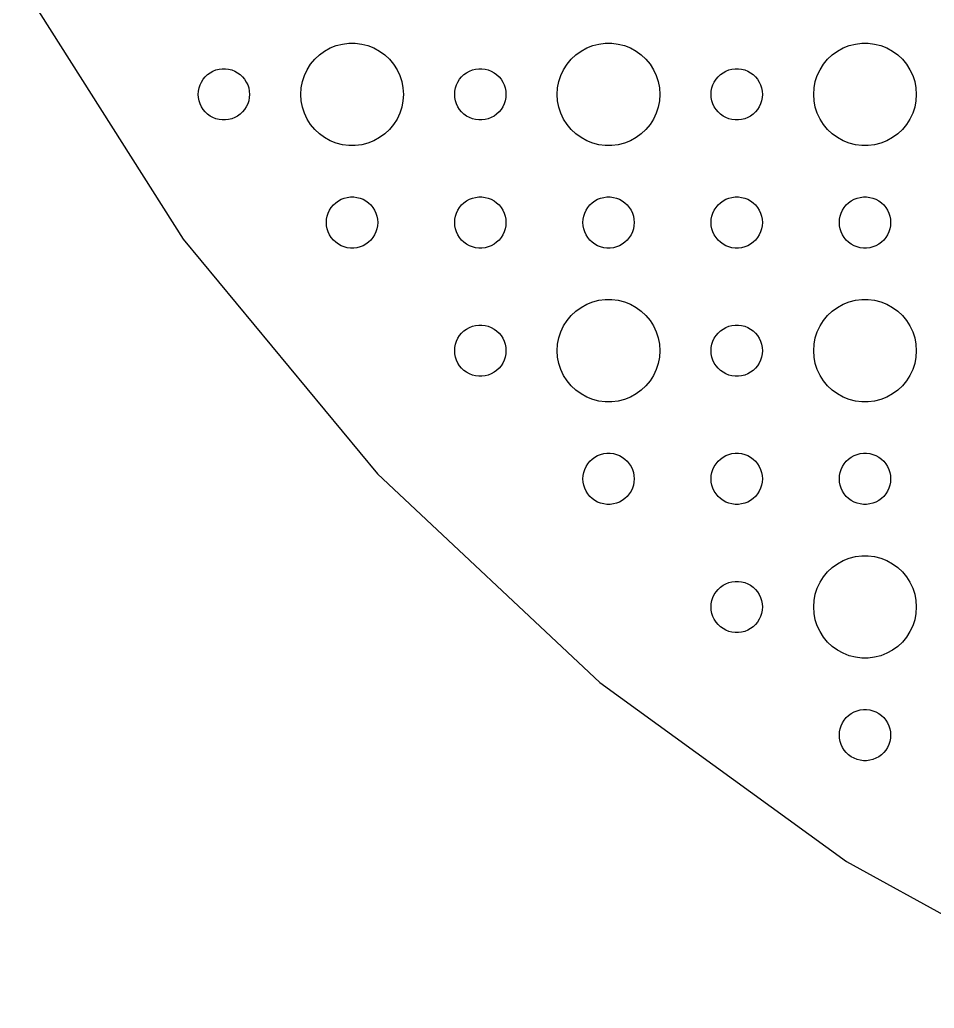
# Model space of a CAD drawing. Header units: metres. Extents: x -142 to 142, y -142 to 142.
# Drawn here: x -124.4 to -71, y -128.5 to -70.6 of the extents above; entities that cross this region are included whole.
import ezdxf

# ---------------------------------------------------------------- set-up
doc = ezdxf.new("R2010")
doc.units = ezdxf.units.M

msp = doc.modelspace()

# ---------------------------------------------------------------- linework, layer by layer
for p, q in [((-124.436, -68.409), (-114.88, -83.4655)), ((-106.607, -72.467), (-106.277, -72.2855)), ((-106.277, -72.2855), (-105.927, -72.1468)), ((-105.927, -72.1468), (-105.562, -72.0531)), ((-105.562, -72.0531), (-105.188, -72.0059)), ((-105.188, -72.0059), (-104.812, -72.0059)), ((-104.812, -72.0059), (-104.438, -72.0531)), ((-104.438, -72.0531), (-104.073, -72.1468)), ((-104.073, -72.1468), (-103.723, -72.2855)), ((-103.723, -72.2855), (-103.393, -72.467)), ((-91.6075, -72.467), (-91.2773, -72.2855)), ((-91.2773, -72.2855), (-90.927, -72.1468)), ((-90.927, -72.1468), (-90.5621, -72.0531)), ((-90.5621, -72.0531), (-90.1884, -72.0059)), ((-90.1884, -72.0059), (-89.8116, -72.0059)), ((-89.8116, -72.0059), (-89.4379, -72.0531)), ((-89.4379, -72.0531), (-89.073, -72.1468)), ((-89.073, -72.1468), (-88.7227, -72.2855)), ((-88.7227, -72.2855), (-88.3925, -72.467)), ((-76.6075, -72.467), (-76.2773, -72.2855)), ((-76.2773, -72.2855), (-75.927, -72.1468)), ((-75.927, -72.1468), (-75.5621, -72.0531)), ((-75.5621, -72.0531), (-75.1884, -72.0059)), ((-75.1884, -72.0059), (-74.8116, -72.0059)), ((-74.8116, -72.0059), (-74.4379, -72.0531)), ((-74.4379, -72.0531), (-74.073, -72.1468)), ((-74.073, -72.1468), (-73.7227, -72.2855)), ((-73.7227, -72.2855), (-73.3925, -72.467)), ((-107.187, -72.9464), (-106.912, -72.6885)), ((-106.912, -72.6885), (-106.607, -72.467)), ((-103.393, -72.467), (-103.088, -72.6885)), ((-103.088, -72.6885), (-102.813, -72.9464)), ((-92.1869, -72.9464), (-91.9123, -72.6885)), ((-91.9123, -72.6885), (-91.6075, -72.467)), ((-88.3925, -72.467), (-88.0877, -72.6885)), ((-88.0877, -72.6885), (-87.8131, -72.9464)), ((-77.1869, -72.9464), (-76.9123, -72.6885)), ((-76.9123, -72.6885), (-76.6075, -72.467)), ((-73.3925, -72.467), (-73.0877, -72.6885)), ((-73.0877, -72.6885), (-72.8131, -72.9464)), ((-107.629, -73.5547), (-107.427, -73.2366)), ((-107.427, -73.2366), (-107.187, -72.9464)), ((-102.813, -72.9464), (-102.573, -73.2366)), ((-102.573, -73.2366), (-102.371, -73.5547)), ((-92.6289, -73.5547), (-92.427, -73.2366)), ((-92.427, -73.2366), (-92.1869, -72.9464)), ((-87.8131, -72.9464), (-87.573, -73.2366)), ((-87.573, -73.2366), (-87.3711, -73.5547)), ((-77.6289, -73.5547), (-77.427, -73.2366)), ((-77.427, -73.2366), (-77.1869, -72.9464)), ((-72.8131, -72.9464), (-72.573, -73.2366)), ((-72.573, -73.2366), (-72.3711, -73.5547)), ((-113.714, -74.1183), (-113.593, -73.9732)), ((-113.593, -73.9732), (-113.456, -73.8442)), ((-113.456, -73.8442), (-113.304, -73.7335)), ((-113.304, -73.7335), (-113.139, -73.6428)), ((-113.139, -73.6428), (-112.964, -73.5734)), ((-112.964, -73.5734), (-112.781, -73.5266)), ((-112.781, -73.5266), (-112.594, -73.503)), ((-112.594, -73.503), (-112.406, -73.503)), ((-112.406, -73.503), (-112.219, -73.5266)), ((-112.219, -73.5266), (-112.036, -73.5734)), ((-112.036, -73.5734), (-111.861, -73.6428)), ((-111.861, -73.6428), (-111.696, -73.7335)), ((-111.696, -73.7335), (-111.544, -73.8442)), ((-111.544, -73.8442), (-111.407, -73.9732)), ((-111.407, -73.9732), (-111.286, -74.1183)), ((-107.906, -74.2539), (-107.789, -73.8956)), ((-107.789, -73.8956), (-107.629, -73.5547)), ((-102.371, -73.5547), (-102.211, -73.8956)), ((-102.211, -73.8956), (-102.094, -74.2539)), ((-98.7135, -74.1183), (-98.5934, -73.9732)), ((-98.5934, -73.9732), (-98.4561, -73.8442)), ((-98.4561, -73.8442), (-98.3037, -73.7335)), ((-98.3037, -73.7335), (-98.1387, -73.6428)), ((-98.1387, -73.6428), (-97.9635, -73.5734)), ((-97.9635, -73.5734), (-97.7811, -73.5266)), ((-97.7811, -73.5266), (-97.5942, -73.503)), ((-97.5942, -73.503), (-97.4058, -73.503)), ((-97.4058, -73.503), (-97.2189, -73.5266)), ((-97.2189, -73.5266), (-97.0365, -73.5734)), ((-97.0365, -73.5734), (-96.8613, -73.6428)), ((-96.8613, -73.6428), (-96.6963, -73.7335)), ((-96.6963, -73.7335), (-96.5439, -73.8442)), ((-96.5439, -73.8442), (-96.4065, -73.9732)), ((-96.4065, -73.9732), (-96.2865, -74.1183)), ((-92.9057, -74.2539), (-92.7893, -73.8956)), ((-92.7893, -73.8956), (-92.6289, -73.5547)), ((-87.3711, -73.5547), (-87.2107, -73.8956)), ((-87.2107, -73.8956), (-87.0943, -74.2539)), ((-83.7135, -74.1183), (-83.5934, -73.9732)), ((-83.5934, -73.9732), (-83.4561, -73.8442)), ((-83.4561, -73.8442), (-83.3037, -73.7335)), ((-83.3037, -73.7335), (-83.1387, -73.6428)), ((-83.1387, -73.6428), (-82.9635, -73.5734)), ((-82.9635, -73.5734), (-82.7811, -73.5266)), ((-82.7811, -73.5266), (-82.5942, -73.503)), ((-82.5942, -73.503), (-82.4058, -73.503)), ((-82.4058, -73.503), (-82.2189, -73.5266)), ((-82.2189, -73.5266), (-82.0365, -73.5734)), ((-82.0365, -73.5734), (-81.8613, -73.6428)), ((-81.8613, -73.6428), (-81.6963, -73.7335)), ((-81.6963, -73.7335), (-81.5439, -73.8442)), ((-81.5439, -73.8442), (-81.4065, -73.9732)), ((-81.4065, -73.9732), (-81.2865, -74.1183)), ((-77.9057, -74.2539), (-77.7893, -73.8956)), ((-77.7893, -73.8956), (-77.6289, -73.5547)), ((-72.3711, -73.5547), (-72.2107, -73.8956)), ((-72.2107, -73.8956), (-72.0943, -74.2539)), ((-113.988, -74.812), (-113.953, -74.627)), ((-113.953, -74.627), (-113.895, -74.4478)), ((-113.895, -74.4478), (-113.814, -74.2774)), ((-113.814, -74.2774), (-113.714, -74.1183)), ((-111.286, -74.1183), (-111.186, -74.2774)), ((-111.186, -74.2774), (-111.105, -74.4478)), ((-111.105, -74.4478), (-111.047, -74.627)), ((-111.047, -74.627), (-111.012, -74.812)), ((-108, -75), (-107.976, -74.624)), ((-107.976, -74.624), (-107.906, -74.2539)), ((-102.094, -74.2539), (-102.024, -74.624)), ((-102.024, -74.624), (-102, -75)), ((-98.9882, -74.812), (-98.9529, -74.627)), ((-98.9529, -74.627), (-98.8947, -74.4478)), ((-98.8947, -74.4478), (-98.8145, -74.2774)), ((-98.8145, -74.2774), (-98.7135, -74.1183)), ((-96.2865, -74.1183), (-96.1855, -74.2774)), ((-96.1855, -74.2774), (-96.1053, -74.4478)), ((-96.1053, -74.4478), (-96.0471, -74.627)), ((-96.0471, -74.627), (-96.0118, -74.812)), ((-93, -75), (-92.9763, -74.624)), ((-92.9763, -74.624), (-92.9057, -74.2539)), ((-87.0943, -74.2539), (-87.0237, -74.624)), ((-87.0237, -74.624), (-87, -75)), ((-83.9882, -74.812), (-83.9529, -74.627)), ((-83.9529, -74.627), (-83.8947, -74.4478)), ((-83.8947, -74.4478), (-83.8145, -74.2774)), ((-83.8145, -74.2774), (-83.7135, -74.1183)), ((-81.2865, -74.1183), (-81.1855, -74.2774)), ((-81.1855, -74.2774), (-81.1053, -74.4478)), ((-81.1053, -74.4478), (-81.0471, -74.627)), ((-81.0471, -74.627), (-81.0118, -74.812)), ((-78, -75), (-77.9763, -74.624)), ((-77.9763, -74.624), (-77.9057, -74.2539)), ((-72.0943, -74.2539), (-72.0237, -74.624)), ((-72.0237, -74.624), (-72, -75)), ((-114, -75), (-113.988, -74.812)), ((-113.988, -75.188), (-114, -75)), ((-113.953, -75.373), (-113.988, -75.188)), ((-111.012, -75.188), (-111.047, -75.373)), ((-111.012, -74.812), (-111, -75)), ((-111, -75), (-111.012, -75.188)), ((-107.976, -75.376), (-108, -75)), ((-102, -75), (-102.024, -75.376)), ((-99, -75), (-98.9882, -74.812)), ((-98.9882, -75.188), (-99, -75)), ((-98.9529, -75.373), (-98.9882, -75.188)), ((-96.0118, -75.188), (-96.0471, -75.373)), ((-96.0118, -74.812), (-96, -75)), ((-96, -75), (-96.0118, -75.188)), ((-92.9763, -75.376), (-93, -75)), ((-87, -75), (-87.0237, -75.376)), ((-84, -75), (-83.9882, -74.812)), ((-83.9882, -75.188), (-84, -75)), ((-83.9529, -75.373), (-83.9882, -75.188)), ((-81.0118, -75.188), (-81.0471, -75.373)), ((-81.0118, -74.812), (-81, -75)), ((-81, -75), (-81.0118, -75.188)), ((-77.9763, -75.376), (-78, -75)), ((-72, -75), (-72.0237, -75.376)), ((-113.895, -75.5522), (-113.953, -75.373)), ((-113.814, -75.7226), (-113.895, -75.5522)), ((-113.714, -75.8817), (-113.814, -75.7226)), ((-111.186, -75.7226), (-111.286, -75.8817)), ((-111.105, -75.5522), (-111.186, -75.7226)), ((-111.047, -75.373), (-111.105, -75.5522)), ((-107.906, -75.7461), (-107.976, -75.376)), ((-107.789, -76.1044), (-107.906, -75.7461)), ((-102.094, -75.7461), (-102.211, -76.1044)), ((-102.024, -75.376), (-102.094, -75.7461)), ((-98.8947, -75.5522), (-98.9529, -75.373)), ((-98.8145, -75.7226), (-98.8947, -75.5522)), ((-98.7135, -75.8817), (-98.8145, -75.7226)), ((-96.1855, -75.7226), (-96.2865, -75.8817)), ((-96.1053, -75.5522), (-96.1855, -75.7226)), ((-96.0471, -75.373), (-96.1053, -75.5522)), ((-92.9057, -75.7461), (-92.9763, -75.376)), ((-92.7893, -76.1044), (-92.9057, -75.7461)), ((-87.0943, -75.7461), (-87.2107, -76.1044)), ((-87.0237, -75.376), (-87.0943, -75.7461)), ((-83.8947, -75.5522), (-83.9529, -75.373)), ((-83.8145, -75.7226), (-83.8947, -75.5522)), ((-83.7135, -75.8817), (-83.8145, -75.7226)), ((-81.1855, -75.7226), (-81.2865, -75.8817)), ((-81.1053, -75.5522), (-81.1855, -75.7226)), ((-81.0471, -75.373), (-81.1053, -75.5522)), ((-77.9057, -75.7461), (-77.9763, -75.376)), ((-77.7893, -76.1044), (-77.9057, -75.7461)), ((-72.0943, -75.7461), (-72.2107, -76.1044)), ((-72.0237, -75.376), (-72.0943, -75.7461)), ((-113.593, -76.0268), (-113.714, -75.8817)), ((-113.456, -76.1558), (-113.593, -76.0268)), ((-113.304, -76.2665), (-113.456, -76.1558)), ((-113.139, -76.3572), (-113.304, -76.2665)), ((-112.964, -76.4266), (-113.139, -76.3572)), ((-111.861, -76.3572), (-112.036, -76.4266)), ((-111.696, -76.2665), (-111.861, -76.3572)), ((-111.544, -76.1558), (-111.696, -76.2665)), ((-111.407, -76.0268), (-111.544, -76.1558)), ((-111.286, -75.8817), (-111.407, -76.0268)), ((-107.629, -76.4453), (-107.789, -76.1044)), ((-102.211, -76.1044), (-102.371, -76.4453)), ((-98.5934, -76.0268), (-98.7135, -75.8817)), ((-98.4561, -76.1558), (-98.5934, -76.0268)), ((-98.3037, -76.2665), (-98.4561, -76.1558)), ((-98.1387, -76.3572), (-98.3037, -76.2665)), ((-97.9635, -76.4266), (-98.1387, -76.3572)), ((-96.8613, -76.3572), (-97.0365, -76.4266)), ((-96.6963, -76.2665), (-96.8613, -76.3572)), ((-96.5439, -76.1558), (-96.6963, -76.2665)), ((-96.4065, -76.0268), (-96.5439, -76.1558)), ((-96.2865, -75.8817), (-96.4065, -76.0268)), ((-92.6289, -76.4453), (-92.7893, -76.1044)), ((-87.2107, -76.1044), (-87.3711, -76.4453)), ((-83.5934, -76.0268), (-83.7135, -75.8817)), ((-83.4561, -76.1558), (-83.5934, -76.0268)), ((-83.3037, -76.2665), (-83.4561, -76.1558)), ((-83.1387, -76.3572), (-83.3037, -76.2665)), ((-82.9635, -76.4266), (-83.1387, -76.3572)), ((-81.8613, -76.3572), (-82.0365, -76.4266)), ((-81.6963, -76.2665), (-81.8613, -76.3572)), ((-81.5439, -76.1558), (-81.6963, -76.2665)), ((-81.4065, -76.0268), (-81.5439, -76.1558)), ((-81.2865, -75.8817), (-81.4065, -76.0268)), ((-77.6289, -76.4453), (-77.7893, -76.1044)), ((-72.2107, -76.1044), (-72.3711, -76.4453)), ((-112.781, -76.4734), (-112.964, -76.4266)), ((-112.594, -76.497), (-112.781, -76.4734)), ((-112.406, -76.497), (-112.594, -76.497)), ((-112.219, -76.4734), (-112.406, -76.497)), ((-112.036, -76.4266), (-112.219, -76.4734)), ((-107.427, -76.7634), (-107.629, -76.4453)), ((-107.187, -77.0536), (-107.427, -76.7634)), ((-102.573, -76.7634), (-102.813, -77.0536)), ((-102.371, -76.4453), (-102.573, -76.7634)), ((-97.7811, -76.4734), (-97.9635, -76.4266)), ((-97.5942, -76.497), (-97.7811, -76.4734)), ((-97.4058, -76.497), (-97.5942, -76.497)), ((-97.2189, -76.4734), (-97.4058, -76.497)), ((-97.0365, -76.4266), (-97.2189, -76.4734)), ((-92.427, -76.7634), (-92.6289, -76.4453)), ((-92.1869, -77.0536), (-92.427, -76.7634)), ((-87.573, -76.7634), (-87.8131, -77.0536)), ((-87.3711, -76.4453), (-87.573, -76.7634)), ((-82.7811, -76.4734), (-82.9635, -76.4266)), ((-82.5942, -76.497), (-82.7811, -76.4734)), ((-82.4058, -76.497), (-82.5942, -76.497)), ((-82.2189, -76.4734), (-82.4058, -76.497)), ((-82.0365, -76.4266), (-82.2189, -76.4734)), ((-77.427, -76.7634), (-77.6289, -76.4453)), ((-77.1869, -77.0536), (-77.427, -76.7634)), ((-72.573, -76.7634), (-72.8131, -77.0536)), ((-72.3711, -76.4453), (-72.573, -76.7634)), ((-106.912, -77.3115), (-107.187, -77.0536)), ((-106.607, -77.533), (-106.912, -77.3115)), ((-103.088, -77.3115), (-103.393, -77.533)), ((-102.813, -77.0536), (-103.088, -77.3115)), ((-91.9123, -77.3115), (-92.1869, -77.0536)), ((-91.6075, -77.533), (-91.9123, -77.3115)), ((-88.0877, -77.3115), (-88.3925, -77.533)), ((-87.8131, -77.0536), (-88.0877, -77.3115)), ((-76.9123, -77.3115), (-77.1869, -77.0536)), ((-76.6075, -77.533), (-76.9123, -77.3115)), ((-73.0877, -77.3115), (-73.3925, -77.533)), ((-72.8131, -77.0536), (-73.0877, -77.3115)), ((-106.277, -77.7145), (-106.607, -77.533)), ((-105.927, -77.8532), (-106.277, -77.7145)), ((-105.562, -77.9469), (-105.927, -77.8532)), ((-105.188, -77.9941), (-105.562, -77.9469)), ((-104.812, -77.9941), (-105.188, -77.9941)), ((-104.438, -77.9469), (-104.812, -77.9941)), ((-104.073, -77.8532), (-104.438, -77.9469)), ((-103.723, -77.7145), (-104.073, -77.8532)), ((-103.393, -77.533), (-103.723, -77.7145)), ((-91.2773, -77.7145), (-91.6075, -77.533)), ((-90.927, -77.8532), (-91.2773, -77.7145)), ((-90.5621, -77.9469), (-90.927, -77.8532)), ((-90.1884, -77.9941), (-90.5621, -77.9469)), ((-89.8116, -77.9941), (-90.1884, -77.9941)), ((-89.4379, -77.9469), (-89.8116, -77.9941)), ((-89.073, -77.8532), (-89.4379, -77.9469)), ((-88.7227, -77.7145), (-89.073, -77.8532)), ((-88.3925, -77.533), (-88.7227, -77.7145)), ((-76.2773, -77.7145), (-76.6075, -77.533)), ((-75.927, -77.8532), (-76.2773, -77.7145)), ((-75.5621, -77.9469), (-75.927, -77.8532)), ((-75.1884, -77.9941), (-75.5621, -77.9469)), ((-74.8116, -77.9941), (-75.1884, -77.9941)), ((-74.4379, -77.9469), (-74.8116, -77.9941)), ((-74.073, -77.8532), (-74.4379, -77.9469)), ((-73.7227, -77.7145), (-74.073, -77.8532)), ((-73.3925, -77.533), (-73.7227, -77.7145)), ((-106.214, -81.6183), (-106.093, -81.4732)), ((-106.093, -81.4732), (-105.956, -81.3442)), ((-105.956, -81.3442), (-105.804, -81.2335)), ((-105.804, -81.2335), (-105.639, -81.1428)), ((-105.639, -81.1428), (-105.464, -81.0734)), ((-105.464, -81.0734), (-105.281, -81.0266)), ((-105.281, -81.0266), (-105.094, -81.003)), ((-105.094, -81.003), (-104.906, -81.003)), ((-104.906, -81.003), (-104.719, -81.0266)), ((-104.719, -81.0266), (-104.536, -81.0734)), ((-104.536, -81.0734), (-104.361, -81.1428)), ((-104.361, -81.1428), (-104.196, -81.2335)), ((-104.196, -81.2335), (-104.044, -81.3442)), ((-104.044, -81.3442), (-103.907, -81.4732)), ((-103.907, -81.4732), (-103.786, -81.6183)), ((-98.7135, -81.6183), (-98.5934, -81.4732)), ((-98.5934, -81.4732), (-98.4561, -81.3442)), ((-98.4561, -81.3442), (-98.3037, -81.2335)), ((-98.3037, -81.2335), (-98.1387, -81.1428)), ((-98.1387, -81.1428), (-97.9635, -81.0734)), ((-97.9635, -81.0734), (-97.7811, -81.0266)), ((-97.7811, -81.0266), (-97.5942, -81.003)), ((-97.5942, -81.003), (-97.4058, -81.003)), ((-97.4058, -81.003), (-97.2189, -81.0266)), ((-97.2189, -81.0266), (-97.0365, -81.0734)), ((-97.0365, -81.0734), (-96.8613, -81.1428)), ((-96.8613, -81.1428), (-96.6963, -81.2335)), ((-96.6963, -81.2335), (-96.5439, -81.3442)), ((-96.5439, -81.3442), (-96.4065, -81.4732)), ((-96.4065, -81.4732), (-96.2865, -81.6183)), ((-91.2135, -81.6183), (-91.0934, -81.4732)), ((-91.0934, -81.4732), (-90.9561, -81.3442)), ((-90.9561, -81.3442), (-90.8037, -81.2335)), ((-90.8037, -81.2335), (-90.6387, -81.1428)), ((-90.6387, -81.1428), (-90.4635, -81.0734)), ((-90.4635, -81.0734), (-90.2811, -81.0266)), ((-90.2811, -81.0266), (-90.0942, -81.003)), ((-90.0942, -81.003), (-89.9058, -81.003)), ((-89.9058, -81.003), (-89.7189, -81.0266)), ((-89.7189, -81.0266), (-89.5365, -81.0734)), ((-89.5365, -81.0734), (-89.3613, -81.1428)), ((-89.3613, -81.1428), (-89.1963, -81.2335)), ((-89.1963, -81.2335), (-89.0439, -81.3442)), ((-89.0439, -81.3442), (-88.9065, -81.4732)), ((-88.9065, -81.4732), (-88.7865, -81.6183)), ((-83.7135, -81.6183), (-83.5934, -81.4732)), ((-83.5934, -81.4732), (-83.4561, -81.3442)), ((-83.4561, -81.3442), (-83.3037, -81.2335)), ((-83.3037, -81.2335), (-83.1387, -81.1428)), ((-83.1387, -81.1428), (-82.9635, -81.0734)), ((-82.9635, -81.0734), (-82.7811, -81.0266)), ((-82.7811, -81.0266), (-82.5942, -81.003)), ((-82.5942, -81.003), (-82.4058, -81.003)), ((-82.4058, -81.003), (-82.2189, -81.0266)), ((-82.2189, -81.0266), (-82.0365, -81.0734)), ((-82.0365, -81.0734), (-81.8613, -81.1428)), ((-81.8613, -81.1428), (-81.6963, -81.2335)), ((-81.6963, -81.2335), (-81.5439, -81.3442)), ((-81.5439, -81.3442), (-81.4065, -81.4732)), ((-81.4065, -81.4732), (-81.2865, -81.6183)), ((-76.2135, -81.6183), (-76.0934, -81.4732)), ((-76.0934, -81.4732), (-75.9561, -81.3442)), ((-75.9561, -81.3442), (-75.8037, -81.2335)), ((-75.8037, -81.2335), (-75.6387, -81.1428)), ((-75.6387, -81.1428), (-75.4635, -81.0734)), ((-75.4635, -81.0734), (-75.2811, -81.0266)), ((-75.2811, -81.0266), (-75.0942, -81.003)), ((-75.0942, -81.003), (-74.9058, -81.003)), ((-74.9058, -81.003), (-74.7189, -81.0266)), ((-74.7189, -81.0266), (-74.5365, -81.0734)), ((-74.5365, -81.0734), (-74.3613, -81.1428)), ((-74.3613, -81.1428), (-74.1963, -81.2335)), ((-74.1963, -81.2335), (-74.0439, -81.3442)), ((-74.0439, -81.3442), (-73.9065, -81.4732)), ((-73.9065, -81.4732), (-73.7865, -81.6183)), ((-106.488, -82.312), (-106.453, -82.127)), ((-106.453, -82.127), (-106.395, -81.9478)), ((-106.395, -81.9478), (-106.314, -81.7774)), ((-106.314, -81.7774), (-106.214, -81.6183)), ((-103.786, -81.6183), (-103.686, -81.7774)), ((-103.686, -81.7774), (-103.605, -81.9478)), ((-103.605, -81.9478), (-103.547, -82.127)), ((-103.547, -82.127), (-103.512, -82.312)), ((-98.9882, -82.312), (-98.9529, -82.127)), ((-98.9529, -82.127), (-98.8947, -81.9478)), ((-98.8947, -81.9478), (-98.8145, -81.7774)), ((-98.8145, -81.7774), (-98.7135, -81.6183)), ((-96.2865, -81.6183), (-96.1855, -81.7774)), ((-96.1855, -81.7774), (-96.1053, -81.9478)), ((-96.1053, -81.9478), (-96.0471, -82.127)), ((-96.0471, -82.127), (-96.0118, -82.312)), ((-91.4882, -82.312), (-91.4529, -82.127)), ((-91.4529, -82.127), (-91.3947, -81.9478)), ((-91.3947, -81.9478), (-91.3145, -81.7774)), ((-91.3145, -81.7774), (-91.2135, -81.6183)), ((-88.7865, -81.6183), (-88.6855, -81.7774)), ((-88.6855, -81.7774), (-88.6053, -81.9478)), ((-88.6053, -81.9478), (-88.5471, -82.127)), ((-88.5471, -82.127), (-88.5118, -82.312)), ((-83.9882, -82.312), (-83.9529, -82.127)), ((-83.9529, -82.127), (-83.8947, -81.9478)), ((-83.8947, -81.9478), (-83.8145, -81.7774)), ((-83.8145, -81.7774), (-83.7135, -81.6183)), ((-81.2865, -81.6183), (-81.1855, -81.7774)), ((-81.1855, -81.7774), (-81.1053, -81.9478)), ((-81.1053, -81.9478), (-81.0471, -82.127)), ((-81.0471, -82.127), (-81.0118, -82.312)), ((-76.4882, -82.312), (-76.4529, -82.127)), ((-76.4529, -82.127), (-76.3947, -81.9478)), ((-76.3947, -81.9478), (-76.3145, -81.7774)), ((-76.3145, -81.7774), (-76.2135, -81.6183)), ((-73.7865, -81.6183), (-73.6855, -81.7774)), ((-73.6855, -81.7774), (-73.6053, -81.9478)), ((-73.6053, -81.9478), (-73.5471, -82.127)), ((-73.5471, -82.127), (-73.5118, -82.312)), ((-106.5, -82.5), (-106.488, -82.312)), ((-106.488, -82.688), (-106.5, -82.5)), ((-106.453, -82.873), (-106.488, -82.688)), ((-103.512, -82.688), (-103.547, -82.873)), ((-103.512, -82.312), (-103.5, -82.5)), ((-103.5, -82.5), (-103.512, -82.688)), ((-99, -82.5), (-98.9882, -82.312)), ((-98.9882, -82.688), (-99, -82.5)), ((-98.9529, -82.873), (-98.9882, -82.688)), ((-96.0118, -82.688), (-96.0471, -82.873)), ((-96.0118, -82.312), (-96, -82.5)), ((-96, -82.5), (-96.0118, -82.688)), ((-91.5, -82.5), (-91.4882, -82.312)), ((-91.4882, -82.688), (-91.5, -82.5)), ((-91.4529, -82.873), (-91.4882, -82.688)), ((-88.5118, -82.688), (-88.5471, -82.873)), ((-88.5118, -82.312), (-88.5, -82.5)), ((-88.5, -82.5), (-88.5118, -82.688)), ((-84, -82.5), (-83.9882, -82.312)), ((-83.9882, -82.688), (-84, -82.5)), ((-83.9529, -82.873), (-83.9882, -82.688)), ((-81.0118, -82.688), (-81.0471, -82.873)), ((-81.0118, -82.312), (-81, -82.5)), ((-81, -82.5), (-81.0118, -82.688)), ((-76.5, -82.5), (-76.4882, -82.312)), ((-76.4882, -82.688), (-76.5, -82.5)), ((-76.4529, -82.873), (-76.4882, -82.688)), ((-73.5118, -82.688), (-73.5471, -82.873)), ((-73.5118, -82.312), (-73.5, -82.5)), ((-73.5, -82.5), (-73.5118, -82.688)), ((-106.395, -83.0522), (-106.453, -82.873)), ((-106.314, -83.2226), (-106.395, -83.0522)), ((-106.214, -83.3817), (-106.314, -83.2226)), ((-103.686, -83.2226), (-103.786, -83.3817)), ((-103.605, -83.0522), (-103.686, -83.2226)), ((-103.547, -82.873), (-103.605, -83.0522)), ((-98.8947, -83.0522), (-98.9529, -82.873)), ((-98.8145, -83.2226), (-98.8947, -83.0522)), ((-98.7135, -83.3817), (-98.8145, -83.2226)), ((-96.1855, -83.2226), (-96.2865, -83.3817)), ((-96.1053, -83.0522), (-96.1855, -83.2226)), ((-96.0471, -82.873), (-96.1053, -83.0522)), ((-91.3947, -83.0522), (-91.4529, -82.873)), ((-91.3145, -83.2226), (-91.3947, -83.0522)), ((-91.2135, -83.3817), (-91.3145, -83.2226)), ((-88.6855, -83.2226), (-88.7865, -83.3817)), ((-88.6053, -83.0522), (-88.6855, -83.2226)), ((-88.5471, -82.873), (-88.6053, -83.0522)), ((-83.8947, -83.0522), (-83.9529, -82.873)), ((-83.8145, -83.2226), (-83.8947, -83.0522)), ((-83.7135, -83.3817), (-83.8145, -83.2226)), ((-81.1855, -83.2226), (-81.2865, -83.3817)), ((-81.1053, -83.0522), (-81.1855, -83.2226)), ((-81.0471, -82.873), (-81.1053, -83.0522)), ((-76.3947, -83.0522), (-76.4529, -82.873)), ((-76.3145, -83.2226), (-76.3947, -83.0522)), ((-76.2135, -83.3817), (-76.3145, -83.2226)), ((-73.6855, -83.2226), (-73.7865, -83.3817)), ((-73.6053, -83.0522), (-73.6855, -83.2226)), ((-73.5471, -82.873), (-73.6053, -83.0522)), ((-114.88, -83.4655), (-103.514, -97.2057)), ((-106.093, -83.5268), (-106.214, -83.3817)), ((-105.956, -83.6558), (-106.093, -83.5268)), ((-105.804, -83.7665), (-105.956, -83.6558)), ((-105.639, -83.8572), (-105.804, -83.7665)), ((-105.464, -83.9266), (-105.639, -83.8572)), ((-104.361, -83.8572), (-104.536, -83.9266)), ((-104.196, -83.7665), (-104.361, -83.8572)), ((-104.044, -83.6558), (-104.196, -83.7665)), ((-103.907, -83.5268), (-104.044, -83.6558)), ((-103.786, -83.3817), (-103.907, -83.5268)), ((-98.5934, -83.5268), (-98.7135, -83.3817)), ((-98.4561, -83.6558), (-98.5934, -83.5268)), ((-98.3037, -83.7665), (-98.4561, -83.6558)), ((-98.1387, -83.8572), (-98.3037, -83.7665)), ((-97.9635, -83.9266), (-98.1387, -83.8572)), ((-96.8613, -83.8572), (-97.0365, -83.9266)), ((-96.6963, -83.7665), (-96.8613, -83.8572)), ((-96.5439, -83.6558), (-96.6963, -83.7665)), ((-96.4065, -83.5268), (-96.5439, -83.6558)), ((-96.2865, -83.3817), (-96.4065, -83.5268)), ((-91.0934, -83.5268), (-91.2135, -83.3817)), ((-90.9561, -83.6558), (-91.0934, -83.5268)), ((-90.8037, -83.7665), (-90.9561, -83.6558)), ((-90.6387, -83.8572), (-90.8037, -83.7665)), ((-90.4635, -83.9266), (-90.6387, -83.8572)), ((-89.3613, -83.8572), (-89.5365, -83.9266)), ((-89.1963, -83.7665), (-89.3613, -83.8572)), ((-89.0439, -83.6558), (-89.1963, -83.7665)), ((-88.9065, -83.5268), (-89.0439, -83.6558)), ((-88.7865, -83.3817), (-88.9065, -83.5268)), ((-83.5934, -83.5268), (-83.7135, -83.3817)), ((-83.4561, -83.6558), (-83.5934, -83.5268)), ((-83.3037, -83.7665), (-83.4561, -83.6558)), ((-83.1387, -83.8572), (-83.3037, -83.7665)), ((-82.9635, -83.9266), (-83.1387, -83.8572)), ((-81.8613, -83.8572), (-82.0365, -83.9266)), ((-81.6963, -83.7665), (-81.8613, -83.8572)), ((-81.5439, -83.6558), (-81.6963, -83.7665)), ((-81.4065, -83.5268), (-81.5439, -83.6558)), ((-81.2865, -83.3817), (-81.4065, -83.5268)), ((-76.0934, -83.5268), (-76.2135, -83.3817)), ((-75.9561, -83.6558), (-76.0934, -83.5268)), ((-75.8037, -83.7665), (-75.9561, -83.6558)), ((-75.6387, -83.8572), (-75.8037, -83.7665)), ((-75.4635, -83.9266), (-75.6387, -83.8572)), ((-74.3613, -83.8572), (-74.5365, -83.9266)), ((-74.1963, -83.7665), (-74.3613, -83.8572)), ((-74.0439, -83.6558), (-74.1963, -83.7665)), ((-73.9065, -83.5268), (-74.0439, -83.6558)), ((-73.7865, -83.3817), (-73.9065, -83.5268)), ((-105.281, -83.9734), (-105.464, -83.9266)), ((-105.094, -83.997), (-105.281, -83.9734)), ((-104.906, -83.997), (-105.094, -83.997)), ((-104.719, -83.9734), (-104.906, -83.997)), ((-104.536, -83.9266), (-104.719, -83.9734)), ((-97.7811, -83.9734), (-97.9635, -83.9266)), ((-97.5942, -83.997), (-97.7811, -83.9734)), ((-97.4058, -83.997), (-97.5942, -83.997)), ((-97.2189, -83.9734), (-97.4058, -83.997)), ((-97.0365, -83.9266), (-97.2189, -83.9734)), ((-90.2811, -83.9734), (-90.4635, -83.9266)), ((-90.0942, -83.997), (-90.2811, -83.9734)), ((-89.9058, -83.997), (-90.0942, -83.997)), ((-89.7189, -83.9734), (-89.9058, -83.997)), ((-89.5365, -83.9266), (-89.7189, -83.9734)), ((-82.7811, -83.9734), (-82.9635, -83.9266)), ((-82.5942, -83.997), (-82.7811, -83.9734)), ((-82.4058, -83.997), (-82.5942, -83.997)), ((-82.2189, -83.9734), (-82.4058, -83.997)), ((-82.0365, -83.9266), (-82.2189, -83.9734)), ((-75.2811, -83.9734), (-75.4635, -83.9266)), ((-75.0942, -83.997), (-75.2811, -83.9734)), ((-74.9058, -83.997), (-75.0942, -83.997)), ((-74.7189, -83.9734), (-74.9058, -83.997)), ((-74.5365, -83.9266), (-74.7189, -83.9734)), ((-91.6075, -87.467), (-91.2773, -87.2855)), ((-91.2773, -87.2855), (-90.927, -87.1468)), ((-90.927, -87.1468), (-90.5621, -87.0531)), ((-90.5621, -87.0531), (-90.1884, -87.0059)), ((-90.1884, -87.0059), (-89.8116, -87.0059)), ((-89.8116, -87.0059), (-89.4379, -87.0531)), ((-89.4379, -87.0531), (-89.073, -87.1468)), ((-89.073, -87.1468), (-88.7227, -87.2855)), ((-88.7227, -87.2855), (-88.3925, -87.467)), ((-76.6075, -87.467), (-76.2773, -87.2855)), ((-76.2773, -87.2855), (-75.927, -87.1468)), ((-75.927, -87.1468), (-75.5621, -87.0531)), ((-75.5621, -87.0531), (-75.1884, -87.0059)), ((-75.1884, -87.0059), (-74.8116, -87.0059)), ((-74.8116, -87.0059), (-74.4379, -87.0531)), ((-74.4379, -87.0531), (-74.073, -87.1468)), ((-74.073, -87.1468), (-73.7227, -87.2855)), ((-73.7227, -87.2855), (-73.3925, -87.467)), ((-92.1869, -87.9464), (-91.9123, -87.6885)), ((-91.9123, -87.6885), (-91.6075, -87.467)), ((-88.3925, -87.467), (-88.0877, -87.6885)), ((-88.0877, -87.6885), (-87.8131, -87.9464)), ((-77.1869, -87.9464), (-76.9123, -87.6885)), ((-76.9123, -87.6885), (-76.6075, -87.467)), ((-73.3925, -87.467), (-73.0877, -87.6885)), ((-73.0877, -87.6885), (-72.8131, -87.9464)), ((-97.7811, -88.5266), (-97.5942, -88.503)), ((-97.5942, -88.503), (-97.4058, -88.503)), ((-97.4058, -88.503), (-97.2189, -88.5266)), ((-92.6289, -88.5547), (-92.427, -88.2366)), ((-92.427, -88.2366), (-92.1869, -87.9464)), ((-87.8131, -87.9464), (-87.573, -88.2366)), ((-87.573, -88.2366), (-87.3711, -88.5547)), ((-82.7811, -88.5266), (-82.5942, -88.503)), ((-82.5942, -88.503), (-82.4058, -88.503)), ((-82.4058, -88.503), (-82.2189, -88.5266)), ((-77.6289, -88.5547), (-77.427, -88.2366)), ((-77.427, -88.2366), (-77.1869, -87.9464)), ((-72.8131, -87.9464), (-72.573, -88.2366)), ((-72.573, -88.2366), (-72.3711, -88.5547)), ((-98.7135, -89.1183), (-98.5934, -88.9732)), ((-98.5934, -88.9732), (-98.4561, -88.8442)), ((-98.4561, -88.8442), (-98.3037, -88.7335)), ((-98.3037, -88.7335), (-98.1387, -88.6428)), ((-98.1387, -88.6428), (-97.9635, -88.5734)), ((-97.9635, -88.5734), (-97.7811, -88.5266)), ((-97.2189, -88.5266), (-97.0365, -88.5734)), ((-97.0365, -88.5734), (-96.8613, -88.6428)), ((-96.8613, -88.6428), (-96.6963, -88.7335)), ((-96.6963, -88.7335), (-96.5439, -88.8442)), ((-96.5439, -88.8442), (-96.4065, -88.9732)), ((-96.4065, -88.9732), (-96.2865, -89.1183)), ((-92.9057, -89.2539), (-92.7893, -88.8956)), ((-92.7893, -88.8956), (-92.6289, -88.5547)), ((-87.3711, -88.5547), (-87.2107, -88.8956)), ((-87.2107, -88.8956), (-87.0943, -89.2539)), ((-83.7135, -89.1183), (-83.5934, -88.9732)), ((-83.5934, -88.9732), (-83.4561, -88.8442)), ((-83.4561, -88.8442), (-83.3037, -88.7335)), ((-83.3037, -88.7335), (-83.1387, -88.6428)), ((-83.1387, -88.6428), (-82.9635, -88.5734)), ((-82.9635, -88.5734), (-82.7811, -88.5266)), ((-82.2189, -88.5266), (-82.0365, -88.5734)), ((-82.0365, -88.5734), (-81.8613, -88.6428)), ((-81.8613, -88.6428), (-81.6963, -88.7335)), ((-81.6963, -88.7335), (-81.5439, -88.8442)), ((-81.5439, -88.8442), (-81.4065, -88.9732)), ((-81.4065, -88.9732), (-81.2865, -89.1183)), ((-77.9057, -89.2539), (-77.7893, -88.8956)), ((-77.7893, -88.8956), (-77.6289, -88.5547)), ((-72.3711, -88.5547), (-72.2107, -88.8956)), ((-72.2107, -88.8956), (-72.0943, -89.2539)), ((-98.9882, -89.812), (-98.9529, -89.627)), ((-98.9529, -89.627), (-98.8947, -89.4478)), ((-98.8947, -89.4478), (-98.8145, -89.2774)), ((-98.8145, -89.2774), (-98.7135, -89.1183)), ((-96.2865, -89.1183), (-96.1855, -89.2774)), ((-96.1855, -89.2774), (-96.1053, -89.4478)), ((-96.1053, -89.4478), (-96.0471, -89.627)), ((-96.0471, -89.627), (-96.0118, -89.812)), ((-93, -90), (-92.9763, -89.624)), ((-92.9763, -89.624), (-92.9057, -89.2539)), ((-87.0943, -89.2539), (-87.0237, -89.624)), ((-87.0237, -89.624), (-87, -90)), ((-83.9882, -89.812), (-83.9529, -89.627)), ((-83.9529, -89.627), (-83.8947, -89.4478)), ((-83.8947, -89.4478), (-83.8145, -89.2774)), ((-83.8145, -89.2774), (-83.7135, -89.1183)), ((-81.2865, -89.1183), (-81.1855, -89.2774)), ((-81.1855, -89.2774), (-81.1053, -89.4478)), ((-81.1053, -89.4478), (-81.0471, -89.627)), ((-81.0471, -89.627), (-81.0118, -89.812)), ((-78, -90), (-77.9763, -89.624)), ((-77.9763, -89.624), (-77.9057, -89.2539)), ((-72.0943, -89.2539), (-72.0237, -89.624)), ((-72.0237, -89.624), (-72, -90)), ((-99, -90), (-98.9882, -89.812)), ((-98.9882, -90.188), (-99, -90)), ((-98.9529, -90.373), (-98.9882, -90.188)), ((-96.0118, -90.188), (-96.0471, -90.373)), ((-96.0118, -89.812), (-96, -90)), ((-96, -90), (-96.0118, -90.188)), ((-92.9763, -90.376), (-93, -90)), ((-87, -90), (-87.0237, -90.376)), ((-84, -90), (-83.9882, -89.812)), ((-83.9882, -90.188), (-84, -90)), ((-83.9529, -90.373), (-83.9882, -90.188)), ((-81.0118, -90.188), (-81.0471, -90.373)), ((-81.0118, -89.812), (-81, -90)), ((-81, -90), (-81.0118, -90.188)), ((-77.9763, -90.376), (-78, -90)), ((-72, -90), (-72.0237, -90.376)), ((-98.8947, -90.5522), (-98.9529, -90.373)), ((-98.8145, -90.7226), (-98.8947, -90.5522)), ((-98.7135, -90.8817), (-98.8145, -90.7226)), ((-96.1855, -90.7226), (-96.2865, -90.8817)), ((-96.1053, -90.5522), (-96.1855, -90.7226)), ((-96.0471, -90.373), (-96.1053, -90.5522)), ((-92.9057, -90.7461), (-92.9763, -90.376)), ((-92.7893, -91.1044), (-92.9057, -90.7461)), ((-87.0943, -90.7461), (-87.2107, -91.1044)), ((-87.0237, -90.376), (-87.0943, -90.7461)), ((-83.8947, -90.5522), (-83.9529, -90.373)), ((-83.8145, -90.7226), (-83.8947, -90.5522)), ((-83.7135, -90.8817), (-83.8145, -90.7226)), ((-81.1855, -90.7226), (-81.2865, -90.8817)), ((-81.1053, -90.5522), (-81.1855, -90.7226)), ((-81.0471, -90.373), (-81.1053, -90.5522)), ((-77.9057, -90.7461), (-77.9763, -90.376)), ((-77.7893, -91.1044), (-77.9057, -90.7461)), ((-72.0943, -90.7461), (-72.2107, -91.1044)), ((-72.0237, -90.376), (-72.0943, -90.7461)), ((-98.5934, -91.0268), (-98.7135, -90.8817)), ((-98.4561, -91.1558), (-98.5934, -91.0268)), ((-98.3037, -91.2665), (-98.4561, -91.1558)), ((-98.1387, -91.3572), (-98.3037, -91.2665)), ((-97.9635, -91.4266), (-98.1387, -91.3572)), ((-96.8613, -91.3572), (-97.0365, -91.4266)), ((-96.6963, -91.2665), (-96.8613, -91.3572)), ((-96.5439, -91.1558), (-96.6963, -91.2665)), ((-96.4065, -91.0268), (-96.5439, -91.1558)), ((-96.2865, -90.8817), (-96.4065, -91.0268)), ((-92.6289, -91.4453), (-92.7893, -91.1044)), ((-87.2107, -91.1044), (-87.3711, -91.4453)), ((-83.5934, -91.0268), (-83.7135, -90.8817)), ((-83.4561, -91.1558), (-83.5934, -91.0268)), ((-83.3037, -91.2665), (-83.4561, -91.1558)), ((-83.1387, -91.3572), (-83.3037, -91.2665)), ((-82.9635, -91.4266), (-83.1387, -91.3572)), ((-81.8613, -91.3572), (-82.0365, -91.4266)), ((-81.6963, -91.2665), (-81.8613, -91.3572)), ((-81.5439, -91.1558), (-81.6963, -91.2665)), ((-81.4065, -91.0268), (-81.5439, -91.1558)), ((-81.2865, -90.8817), (-81.4065, -91.0268)), ((-77.6289, -91.4453), (-77.7893, -91.1044)), ((-72.2107, -91.1044), (-72.3711, -91.4453)), ((-97.7811, -91.4734), (-97.9635, -91.4266)), ((-97.5942, -91.497), (-97.7811, -91.4734)), ((-97.4058, -91.497), (-97.5942, -91.497)), ((-97.2189, -91.4734), (-97.4058, -91.497)), ((-97.0365, -91.4266), (-97.2189, -91.4734)), ((-92.427, -91.7634), (-92.6289, -91.4453)), ((-92.1869, -92.0536), (-92.427, -91.7634)), ((-87.573, -91.7634), (-87.8131, -92.0536)), ((-87.3711, -91.4453), (-87.573, -91.7634)), ((-82.7811, -91.4734), (-82.9635, -91.4266)), ((-82.5942, -91.497), (-82.7811, -91.4734)), ((-82.4058, -91.497), (-82.5942, -91.497)), ((-82.2189, -91.4734), (-82.4058, -91.497)), ((-82.0365, -91.4266), (-82.2189, -91.4734)), ((-77.427, -91.7634), (-77.6289, -91.4453)), ((-77.1869, -92.0536), (-77.427, -91.7634)), ((-72.573, -91.7634), (-72.8131, -92.0536)), ((-72.3711, -91.4453), (-72.573, -91.7634)), ((-91.9123, -92.3115), (-92.1869, -92.0536)), ((-91.6075, -92.533), (-91.9123, -92.3115)), ((-91.2773, -92.7145), (-91.6075, -92.533)), ((-88.3925, -92.533), (-88.7227, -92.7145)), ((-88.0877, -92.3115), (-88.3925, -92.533)), ((-87.8131, -92.0536), (-88.0877, -92.3115)), ((-76.9123, -92.3115), (-77.1869, -92.0536)), ((-76.6075, -92.533), (-76.9123, -92.3115)), ((-76.2773, -92.7145), (-76.6075, -92.533)), ((-73.3925, -92.533), (-73.7227, -92.7145)), ((-73.0877, -92.3115), (-73.3925, -92.533)), ((-72.8131, -92.0536), (-73.0877, -92.3115)), ((-90.927, -92.8532), (-91.2773, -92.7145)), ((-90.5621, -92.9469), (-90.927, -92.8532)), ((-90.1884, -92.9941), (-90.5621, -92.9469)), ((-89.8116, -92.9941), (-90.1884, -92.9941)), ((-89.4379, -92.9469), (-89.8116, -92.9941)), ((-89.073, -92.8532), (-89.4379, -92.9469)), ((-88.7227, -92.7145), (-89.073, -92.8532)), ((-75.927, -92.8532), (-76.2773, -92.7145)), ((-75.5621, -92.9469), (-75.927, -92.8532)), ((-75.1884, -92.9941), (-75.5621, -92.9469)), ((-74.8116, -92.9941), (-75.1884, -92.9941)), ((-74.4379, -92.9469), (-74.8116, -92.9941)), ((-74.073, -92.8532), (-74.4379, -92.9469)), ((-73.7227, -92.7145), (-74.073, -92.8532)), ((-90.4635, -96.0734), (-90.2811, -96.0266)), ((-90.2811, -96.0266), (-90.0942, -96.003)), ((-90.0942, -96.003), (-89.9058, -96.003)), ((-89.9058, -96.003), (-89.7189, -96.0266)), ((-89.7189, -96.0266), (-89.5365, -96.0734)), ((-82.9635, -96.0734), (-82.7811, -96.0266)), ((-82.7811, -96.0266), (-82.5942, -96.003)), ((-82.5942, -96.003), (-82.4058, -96.003)), ((-82.4058, -96.003), (-82.2189, -96.0266)), ((-82.2189, -96.0266), (-82.0365, -96.0734)), ((-75.4635, -96.0734), (-75.2811, -96.0266)), ((-75.2811, -96.0266), (-75.0942, -96.003)), ((-75.0942, -96.003), (-74.9058, -96.003)), ((-74.9058, -96.003), (-74.7189, -96.0266)), ((-74.7189, -96.0266), (-74.5365, -96.0734)), ((-91.2135, -96.6183), (-91.0934, -96.4732)), ((-91.0934, -96.4732), (-90.9561, -96.3442)), ((-90.9561, -96.3442), (-90.8037, -96.2335)), ((-90.8037, -96.2335), (-90.6387, -96.1428)), ((-90.6387, -96.1428), (-90.4635, -96.0734)), ((-89.5365, -96.0734), (-89.3613, -96.1428)), ((-89.3613, -96.1428), (-89.1963, -96.2335)), ((-89.1963, -96.2335), (-89.0439, -96.3442)), ((-89.0439, -96.3442), (-88.9065, -96.4732)), ((-88.9065, -96.4732), (-88.7865, -96.6183)), ((-83.7135, -96.6183), (-83.5934, -96.4732)), ((-83.5934, -96.4732), (-83.4561, -96.3442)), ((-83.4561, -96.3442), (-83.3037, -96.2335)), ((-83.3037, -96.2335), (-83.1387, -96.1428)), ((-83.1387, -96.1428), (-82.9635, -96.0734)), ((-82.0365, -96.0734), (-81.8613, -96.1428)), ((-81.8613, -96.1428), (-81.6963, -96.2335)), ((-81.6963, -96.2335), (-81.5439, -96.3442)), ((-81.5439, -96.3442), (-81.4065, -96.4732)), ((-81.4065, -96.4732), (-81.2865, -96.6183)), ((-76.2135, -96.6183), (-76.0934, -96.4732)), ((-76.0934, -96.4732), (-75.9561, -96.3442)), ((-75.9561, -96.3442), (-75.8037, -96.2335)), ((-75.8037, -96.2335), (-75.6387, -96.1428)), ((-75.6387, -96.1428), (-75.4635, -96.0734)), ((-74.5365, -96.0734), (-74.3613, -96.1428)), ((-74.3613, -96.1428), (-74.1963, -96.2335)), ((-74.1963, -96.2335), (-74.0439, -96.3442)), ((-74.0439, -96.3442), (-73.9065, -96.4732)), ((-73.9065, -96.4732), (-73.7865, -96.6183)), ((-91.4882, -97.312), (-91.4529, -97.127)), ((-91.4529, -97.127), (-91.3947, -96.9478)), ((-91.3947, -96.9478), (-91.3145, -96.7774)), ((-91.3145, -96.7774), (-91.2135, -96.6183)), ((-88.7865, -96.6183), (-88.6855, -96.7774)), ((-88.6855, -96.7774), (-88.6053, -96.9478)), ((-88.6053, -96.9478), (-88.5471, -97.127)), ((-88.5471, -97.127), (-88.5118, -97.312)), ((-83.9882, -97.312), (-83.9529, -97.127)), ((-83.9529, -97.127), (-83.8947, -96.9478)), ((-83.8947, -96.9478), (-83.8145, -96.7774)), ((-83.8145, -96.7774), (-83.7135, -96.6183)), ((-81.2865, -96.6183), (-81.1855, -96.7774)), ((-81.1855, -96.7774), (-81.1053, -96.9478)), ((-81.1053, -96.9478), (-81.0471, -97.127)), ((-81.0471, -97.127), (-81.0118, -97.312)), ((-76.4882, -97.312), (-76.4529, -97.127)), ((-76.4529, -97.127), (-76.3947, -96.9478)), ((-76.3947, -96.9478), (-76.3145, -96.7774)), ((-76.3145, -96.7774), (-76.2135, -96.6183)), ((-73.7865, -96.6183), (-73.6855, -96.7774)), ((-73.6855, -96.7774), (-73.6053, -96.9478)), ((-73.6053, -96.9478), (-73.5471, -97.127)), ((-73.5471, -97.127), (-73.5118, -97.312)), ((-103.514, -97.2057), (-90.5142, -109.413)), ((-91.5, -97.5), (-91.4882, -97.312)), ((-91.4882, -97.688), (-91.5, -97.5)), ((-91.4529, -97.873), (-91.4882, -97.688)), ((-88.5118, -97.688), (-88.5471, -97.873)), ((-88.5118, -97.312), (-88.5, -97.5)), ((-88.5, -97.5), (-88.5118, -97.688)), ((-84, -97.5), (-83.9882, -97.312)), ((-83.9882, -97.688), (-84, -97.5)), ((-83.9529, -97.873), (-83.9882, -97.688)), ((-81.0118, -97.688), (-81.0471, -97.873)), ((-81.0118, -97.312), (-81, -97.5)), ((-81, -97.5), (-81.0118, -97.688)), ((-76.5, -97.5), (-76.4882, -97.312)), ((-76.4882, -97.688), (-76.5, -97.5)), ((-76.4529, -97.873), (-76.4882, -97.688)), ((-73.5118, -97.688), (-73.5471, -97.873)), ((-73.5118, -97.312), (-73.5, -97.5)), ((-73.5, -97.5), (-73.5118, -97.688)), ((-91.3947, -98.0522), (-91.4529, -97.873)), ((-91.3145, -98.2226), (-91.3947, -98.0522)), ((-91.2135, -98.3817), (-91.3145, -98.2226)), ((-88.6855, -98.2226), (-88.7865, -98.3817)), ((-88.6053, -98.0522), (-88.6855, -98.2226)), ((-88.5471, -97.873), (-88.6053, -98.0522)), ((-83.8947, -98.0522), (-83.9529, -97.873)), ((-83.8145, -98.2226), (-83.8947, -98.0522)), ((-83.7135, -98.3817), (-83.8145, -98.2226)), ((-81.1855, -98.2226), (-81.2865, -98.3817)), ((-81.1053, -98.0522), (-81.1855, -98.2226)), ((-81.0471, -97.873), (-81.1053, -98.0522)), ((-76.3947, -98.0522), (-76.4529, -97.873)), ((-76.3145, -98.2226), (-76.3947, -98.0522)), ((-76.2135, -98.3817), (-76.3145, -98.2226)), ((-73.6855, -98.2226), (-73.7865, -98.3817)), ((-73.6053, -98.0522), (-73.6855, -98.2226)), ((-73.5471, -97.873), (-73.6053, -98.0522)), ((-91.0934, -98.5268), (-91.2135, -98.3817)), ((-90.9561, -98.6558), (-91.0934, -98.5268)), ((-90.8037, -98.7665), (-90.9561, -98.6558)), ((-90.6387, -98.8572), (-90.8037, -98.7665)), ((-90.4635, -98.9266), (-90.6387, -98.8572)), ((-89.3613, -98.8572), (-89.5365, -98.9266)), ((-89.1963, -98.7665), (-89.3613, -98.8572)), ((-89.0439, -98.6558), (-89.1963, -98.7665)), ((-88.9065, -98.5268), (-89.0439, -98.6558)), ((-88.7865, -98.3817), (-88.9065, -98.5268)), ((-83.5934, -98.5268), (-83.7135, -98.3817)), ((-83.4561, -98.6558), (-83.5934, -98.5268)), ((-83.3037, -98.7665), (-83.4561, -98.6558)), ((-83.1387, -98.8572), (-83.3037, -98.7665)), ((-82.9635, -98.9266), (-83.1387, -98.8572)), ((-81.8613, -98.8572), (-82.0365, -98.9266)), ((-81.6963, -98.7665), (-81.8613, -98.8572)), ((-81.5439, -98.6558), (-81.6963, -98.7665)), ((-81.4065, -98.5268), (-81.5439, -98.6558)), ((-81.2865, -98.3817), (-81.4065, -98.5268)), ((-76.0934, -98.5268), (-76.2135, -98.3817)), ((-75.9561, -98.6558), (-76.0934, -98.5268)), ((-75.8037, -98.7665), (-75.9561, -98.6558)), ((-75.6387, -98.8572), (-75.8037, -98.7665)), ((-75.4635, -98.9266), (-75.6387, -98.8572)), ((-74.3613, -98.8572), (-74.5365, -98.9266)), ((-74.1963, -98.7665), (-74.3613, -98.8572)), ((-74.0439, -98.6558), (-74.1963, -98.7665)), ((-73.9065, -98.5268), (-74.0439, -98.6558)), ((-73.7865, -98.3817), (-73.9065, -98.5268)), ((-90.2811, -98.9734), (-90.4635, -98.9266)), ((-90.0942, -98.997), (-90.2811, -98.9734)), ((-89.9058, -98.997), (-90.0942, -98.997)), ((-89.7189, -98.9734), (-89.9058, -98.997)), ((-89.5365, -98.9266), (-89.7189, -98.9734)), ((-82.7811, -98.9734), (-82.9635, -98.9266)), ((-82.5942, -98.997), (-82.7811, -98.9734)), ((-82.4058, -98.997), (-82.5942, -98.997)), ((-82.2189, -98.9734), (-82.4058, -98.997)), ((-82.0365, -98.9266), (-82.2189, -98.9734)), ((-75.2811, -98.9734), (-75.4635, -98.9266)), ((-75.0942, -98.997), (-75.2811, -98.9734)), ((-74.9058, -98.997), (-75.0942, -98.997)), ((-74.7189, -98.9734), (-74.9058, -98.997)), ((-74.5365, -98.9266), (-74.7189, -98.9734)), ((-76.6075, -102.467), (-76.2773, -102.286)), ((-76.2773, -102.286), (-75.927, -102.147)), ((-75.927, -102.147), (-75.5621, -102.053)), ((-75.5621, -102.053), (-75.1884, -102.006)), ((-75.1884, -102.006), (-74.8116, -102.006)), ((-74.8116, -102.006), (-74.4379, -102.053)), ((-74.4379, -102.053), (-74.073, -102.147)), ((-74.073, -102.147), (-73.7227, -102.286)), ((-73.7227, -102.286), (-73.3925, -102.467)), ((-77.427, -103.237), (-77.1869, -102.946)), ((-77.1869, -102.946), (-76.9123, -102.688)), ((-76.9123, -102.688), (-76.6075, -102.467)), ((-73.3925, -102.467), (-73.0877, -102.688)), ((-73.0877, -102.688), (-72.8131, -102.946)), ((-72.8131, -102.946), (-72.573, -103.237)), ((-82.9635, -103.573), (-82.7811, -103.527)), ((-82.7811, -103.527), (-82.5942, -103.503)), ((-82.5942, -103.503), (-82.4058, -103.503)), ((-82.4058, -103.503), (-82.2189, -103.527)), ((-82.2189, -103.527), (-82.0365, -103.573)), ((-77.6289, -103.555), (-77.427, -103.237)), ((-72.573, -103.237), (-72.3711, -103.555)), ((-83.8145, -104.277), (-83.7135, -104.118)), ((-83.7135, -104.118), (-83.5934, -103.973)), ((-83.5934, -103.973), (-83.4561, -103.844)), ((-83.4561, -103.844), (-83.3037, -103.734)), ((-83.3037, -103.734), (-83.1387, -103.643)), ((-83.1387, -103.643), (-82.9635, -103.573)), ((-82.0365, -103.573), (-81.8613, -103.643)), ((-81.8613, -103.643), (-81.6963, -103.734)), ((-81.6963, -103.734), (-81.5439, -103.844)), ((-81.5439, -103.844), (-81.4065, -103.973)), ((-81.4065, -103.973), (-81.2865, -104.118)), ((-81.2865, -104.118), (-81.1855, -104.277)), ((-77.9057, -104.254), (-77.7893, -103.896)), ((-77.7893, -103.896), (-77.6289, -103.555)), ((-72.3711, -103.555), (-72.2107, -103.896)), ((-72.2107, -103.896), (-72.0943, -104.254)), ((-83.9882, -104.812), (-83.9529, -104.627)), ((-83.9529, -104.627), (-83.8947, -104.448)), ((-83.8947, -104.448), (-83.8145, -104.277)), ((-81.1855, -104.277), (-81.1053, -104.448)), ((-81.1053, -104.448), (-81.0471, -104.627)), ((-81.0471, -104.627), (-81.0118, -104.812)), ((-78, -105), (-77.9763, -104.624)), ((-77.9763, -104.624), (-77.9057, -104.254)), ((-72.0943, -104.254), (-72.0237, -104.624)), ((-72.0237, -104.624), (-72, -105)), ((-84, -105), (-83.9882, -104.812)), ((-83.9882, -105.188), (-84, -105)), ((-83.9529, -105.373), (-83.9882, -105.188)), ((-81.0118, -105.188), (-81.0471, -105.373)), ((-81.0118, -104.812), (-81, -105)), ((-81, -105), (-81.0118, -105.188)), ((-77.9763, -105.376), (-78, -105)), ((-72, -105), (-72.0237, -105.376)), ((-83.8947, -105.552), (-83.9529, -105.373)), ((-83.8145, -105.723), (-83.8947, -105.552)), ((-83.7135, -105.882), (-83.8145, -105.723)), ((-81.1855, -105.723), (-81.2865, -105.882)), ((-81.1053, -105.552), (-81.1855, -105.723)), ((-81.0471, -105.373), (-81.1053, -105.552)), ((-77.9057, -105.746), (-77.9763, -105.376)), ((-77.7893, -106.104), (-77.9057, -105.746)), ((-72.0943, -105.746), (-72.2107, -106.104)), ((-72.0237, -105.376), (-72.0943, -105.746)), ((-83.5934, -106.027), (-83.7135, -105.882)), ((-83.4561, -106.156), (-83.5934, -106.027)), ((-83.3037, -106.266), (-83.4561, -106.156)), ((-83.1387, -106.357), (-83.3037, -106.266)), ((-82.9635, -106.427), (-83.1387, -106.357)), ((-82.7811, -106.473), (-82.9635, -106.427)), ((-82.0365, -106.427), (-82.2189, -106.473)), ((-81.8613, -106.357), (-82.0365, -106.427)), ((-81.6963, -106.266), (-81.8613, -106.357)), ((-81.5439, -106.156), (-81.6963, -106.266)), ((-81.4065, -106.027), (-81.5439, -106.156)), ((-81.2865, -105.882), (-81.4065, -106.027)), ((-77.6289, -106.445), (-77.7893, -106.104)), ((-77.427, -106.763), (-77.6289, -106.445)), ((-72.3711, -106.445), (-72.573, -106.763)), ((-72.2107, -106.104), (-72.3711, -106.445)), ((-82.5942, -106.497), (-82.7811, -106.473)), ((-82.4058, -106.497), (-82.5942, -106.497)), ((-82.2189, -106.473), (-82.4058, -106.497)), ((-77.1869, -107.054), (-77.427, -106.763)), ((-72.573, -106.763), (-72.8131, -107.054)), ((-76.9123, -107.312), (-77.1869, -107.054)), ((-76.6075, -107.533), (-76.9123, -107.312)), ((-76.2773, -107.714), (-76.6075, -107.533)), ((-73.3925, -107.533), (-73.7227, -107.714)), ((-73.0877, -107.312), (-73.3925, -107.533)), ((-72.8131, -107.054), (-73.0877, -107.312)), ((-75.927, -107.853), (-76.2773, -107.714)), ((-75.5621, -107.947), (-75.927, -107.853)), ((-75.1884, -107.994), (-75.5621, -107.947)), ((-74.8116, -107.994), (-75.1884, -107.994)), ((-74.4379, -107.947), (-74.8116, -107.994)), ((-74.073, -107.853), (-74.4379, -107.947)), ((-73.7227, -107.714), (-74.073, -107.853)), ((-90.5142, -109.413), (-76.0874, -119.895)), ((-75.6387, -111.143), (-75.4635, -111.073)), ((-75.4635, -111.073), (-75.2811, -111.027)), ((-75.2811, -111.027), (-75.0942, -111.003)), ((-75.0942, -111.003), (-74.9058, -111.003)), ((-74.9058, -111.003), (-74.7189, -111.027)), ((-74.7189, -111.027), (-74.5365, -111.073)), ((-74.5365, -111.073), (-74.3613, -111.143)), ((-76.3145, -111.777), (-76.2135, -111.618)), ((-76.2135, -111.618), (-76.0934, -111.473)), ((-76.0934, -111.473), (-75.9561, -111.344)), ((-75.9561, -111.344), (-75.8037, -111.234)), ((-75.8037, -111.234), (-75.6387, -111.143)), ((-74.3613, -111.143), (-74.1963, -111.234)), ((-74.1963, -111.234), (-74.0439, -111.344)), ((-74.0439, -111.344), (-73.9065, -111.473)), ((-73.9065, -111.473), (-73.7865, -111.618)), ((-73.7865, -111.618), (-73.6855, -111.777)), ((-76.4882, -112.312), (-76.4529, -112.127)), ((-76.4529, -112.127), (-76.3947, -111.948)), ((-76.3947, -111.948), (-76.3145, -111.777)), ((-73.6855, -111.777), (-73.6053, -111.948)), ((-73.6053, -111.948), (-73.5471, -112.127)), ((-73.5471, -112.127), (-73.5118, -112.312)), ((-76.5, -112.5), (-76.4882, -112.312)), ((-76.4882, -112.688), (-76.5, -112.5)), ((-76.4529, -112.873), (-76.4882, -112.688)), ((-73.5118, -112.688), (-73.5471, -112.873)), ((-73.5118, -112.312), (-73.5, -112.5)), ((-73.5, -112.5), (-73.5118, -112.688)), ((-76.3947, -113.052), (-76.4529, -112.873)), ((-76.3145, -113.223), (-76.3947, -113.052)), ((-76.2135, -113.382), (-76.3145, -113.223)), ((-76.0934, -113.527), (-76.2135, -113.382)), ((-73.7865, -113.382), (-73.9065, -113.527)), ((-73.6855, -113.223), (-73.7865, -113.382)), ((-73.6053, -113.052), (-73.6855, -113.223)), ((-73.5471, -112.873), (-73.6053, -113.052)), ((-75.9561, -113.656), (-76.0934, -113.527)), ((-75.8037, -113.766), (-75.9561, -113.656)), ((-75.6387, -113.857), (-75.8037, -113.766)), ((-75.4635, -113.927), (-75.6387, -113.857)), ((-75.2811, -113.973), (-75.4635, -113.927)), ((-74.5365, -113.927), (-74.7189, -113.973)), ((-74.3613, -113.857), (-74.5365, -113.927)), ((-74.1963, -113.766), (-74.3613, -113.857)), ((-74.0439, -113.656), (-74.1963, -113.766)), ((-73.9065, -113.527), (-74.0439, -113.656)), ((-75.0942, -113.997), (-75.2811, -113.973)), ((-74.9058, -113.997), (-75.0942, -113.997)), ((-74.7189, -113.973), (-74.9058, -113.997)), ((-76.0874, -119.895), (-60.4606, -128.485))]:
    msp.add_line(p, q)

doc.saveas('drawing.dxf')
